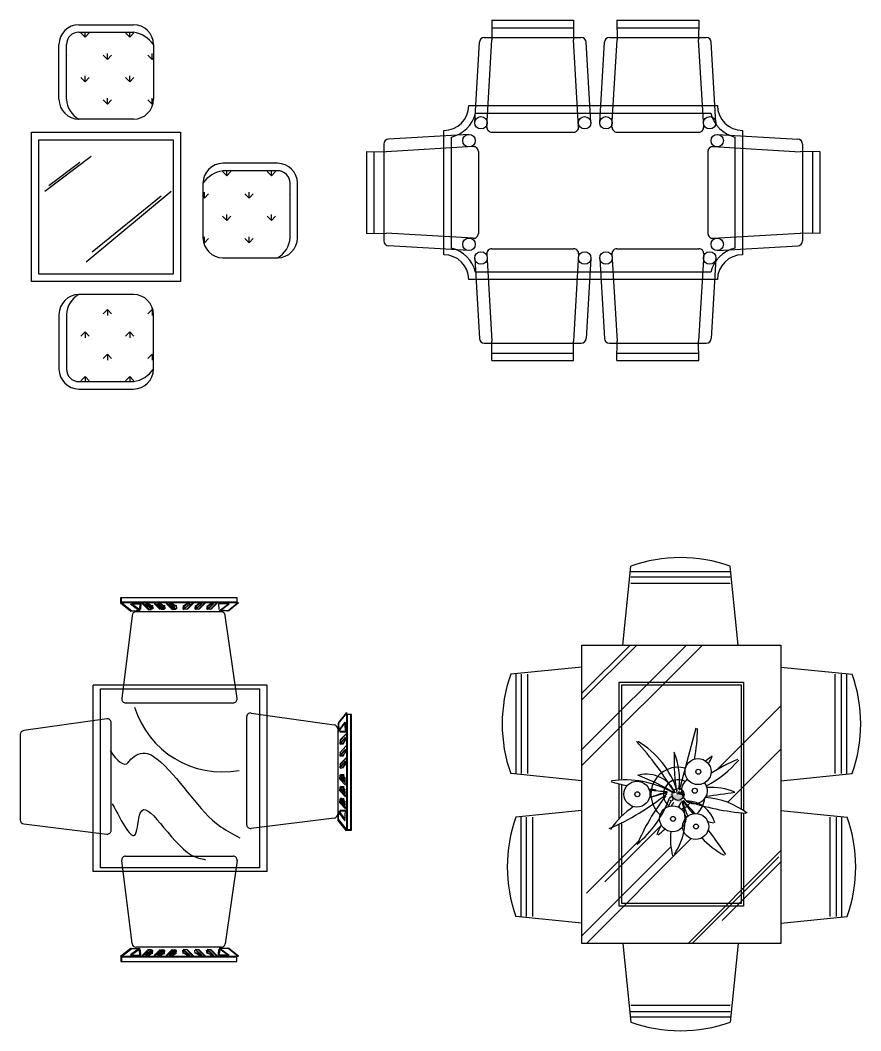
# Model space of a CAD drawing. Header units: inches. Extents: x 5.3 to 47.8, y 15.8 to 40.6.
# Drawn here: x 9.095 to 12.475, y 22.695 to 26.759 of the extents above; entities that cross this region are included whole.
import ezdxf

# ---------------------------------------------------------------- set-up
doc = ezdxf.new("R2010")
doc.units = ezdxf.units.IN
doc.header["$MEASUREMENT"] = 0
doc.layers.add('02', color=2, linetype='Continuous')
doc.layers.add('1', color=1, linetype='Continuous')

msp = doc.modelspace()

# ---------------------------------------------------------------- linework, layer by layer
at = {"layer": '02'}
for p, q in [((10.9914, 26.759), (11.3202, 26.759)), ((10.9914, 26.759), (10.9917, 26.6805)), ((11.3202, 26.759), (11.3199, 26.6805)), ((11.4943, 26.759), (11.8231, 26.759)), ((11.4943, 26.759), (11.4946, 26.6805)), ((11.8231, 26.759), (11.8228, 26.6805)), ((9.3307, 26.7411, -0.6857), (9.5507, 26.7411, -0.6857)), ((9.3307, 26.7111, -0.6857), (9.5507, 26.7111, -0.6857)), ((9.3555, 26.6908, -0.6857), (9.3387, 26.7076, -0.6857)), ((9.3555, 26.6908, -0.6857), (9.3555, 26.7111, -0.6857)), ((9.3555, 26.6908, -0.6857), (9.3724, 26.7076, -0.6857)), ((9.5351, 26.6908, -0.6857), (9.5183, 26.7076, -0.6857)), ((9.5351, 26.6908, -0.6857), (9.5351, 26.7111, -0.6857)), ((9.5351, 26.6908, -0.6857), (9.552, 26.7076, -0.6857)), ((10.9914, 26.729), (11.3202, 26.729)), ((11.4943, 26.729), (11.8231, 26.729)), ((10.9224, 26.348), (10.9411, 26.6702)), ((10.961, 26.689), (11.3506, 26.689)), ((10.9714, 26.3302), (10.9917, 26.6805)), ((11.3402, 26.3302), (11.3199, 26.6805)), ((11.3892, 26.348), (11.3706, 26.6702)), ((11.4253, 26.348), (11.4439, 26.6702)), ((11.4639, 26.689), (11.8535, 26.689)), ((11.4743, 26.3302), (11.4946, 26.6805)), ((11.843, 26.3302), (11.8228, 26.6805)), ((11.8921, 26.348), (11.8734, 26.6702)), ((9.2507, 26.4411, -0.6857), (9.2507, 26.6611, -0.6857)), ((9.2807, 26.4411, -0.6857), (9.2807, 26.6611, -0.6857)), ((9.4453, 26.601, -0.6857), (9.4453, 26.6248, -0.6857)), ((9.6249, 26.601, -0.6857), (9.6249, 26.6248, -0.6857)), ((9.6307, 26.6611, -0.6857), (9.6307, 26.4411, -0.6857)), ((9.2807, 26.616, -0.6857), (9.2826, 26.6178, -0.6857)), ((9.4453, 26.601, -0.6857), (9.4285, 26.6178, -0.6857)), ((9.4453, 26.601, -0.6857), (9.4622, 26.6178, -0.6857)), ((9.6249, 26.601, -0.6857), (9.6081, 26.6178, -0.6857)), ((9.6249, 26.601, -0.6857), (9.6307, 26.6068, -0.6857)), ((9.3555, 26.5112, -0.6857), (9.3387, 26.528, -0.6857)), ((9.3555, 26.5112, -0.6857), (9.3555, 26.535, -0.6857)), ((9.3555, 26.5112, -0.6857), (9.3724, 26.528, -0.6857)), ((9.5351, 26.5112, -0.6857), (9.5183, 26.528, -0.6857)), ((9.5351, 26.5112, -0.6857), (9.5351, 26.535, -0.6857)), ((9.5351, 26.5112, -0.6857), (9.552, 26.528, -0.6857)), ((9.281, 26.4367, -0.6857), (9.2826, 26.4382, -0.6857)), ((9.4453, 26.4214, -0.6857), (9.4285, 26.4382, -0.6857)), ((9.4453, 26.4214, -0.6857), (9.4453, 26.4452, -0.6857)), ((9.4453, 26.4214, -0.6857), (9.4622, 26.4382, -0.6857)), ((9.6249, 26.4214, -0.6857), (9.6081, 26.4382, -0.6857)), ((9.6249, 26.4214, -0.6857), (9.6249, 26.4452, -0.6857)), ((9.6249, 26.4214, -0.6857), (9.6292, 26.4257, -0.6857)), ((10.8985, 26.4158), (11.8985, 26.4158)), ((10.925, 26.3858), (11.872, 26.3858)), ((9.5507, 26.3611, -0.6857), (9.3307, 26.3611, -0.6857)), ((10.8981, 26.2996), (10.5759, 26.2809)), ((10.7985, 25.8158), (10.7985, 26.3158)), ((10.9914, 26.309), (11.3202, 26.309)), ((11.4943, 26.309), (11.8231, 26.309)), ((11.8989, 26.2996), (12.2211, 26.2809)), ((11.9985, 26.3158), (11.9985, 25.8158)), ((9.1696, 25.7383, -0.6857), (9.1696, 26.2783, -0.6857)), ((9.1696, 26.2783, -0.6857), (9.7096, 26.2783, -0.6857)), ((9.7096, 26.2783, -0.6857), (9.7096, 25.7383, -0.6857)), ((10.5571, 26.261), (10.5571, 25.8714)), ((10.8285, 25.8422), (10.8285, 26.2893)), ((11.9685, 26.2893), (11.9685, 25.8422)), ((12.24, 26.261), (12.24, 25.8714)), ((10.4871, 26.2306), (10.5657, 26.2303)), ((10.4871, 26.2306), (10.4871, 25.9018)), ((10.5171, 26.2306), (10.5171, 25.9018)), ((10.9159, 26.2506), (10.5657, 26.2303)), ((10.9371, 26.2306), (10.9371, 25.9018)), ((11.86, 26.2306), (11.86, 25.9018)), ((11.8811, 26.2506), (12.2314, 26.2303)), ((12.31, 26.2306), (12.2314, 26.2303)), ((12.28, 26.2306), (12.28, 25.9018)), ((12.31, 26.2306), (12.31, 25.9018)), ((9.1936, 26.0709), (9.3799, 26.2127)), ((9.2104, 26.0937), (9.3341, 26.1883)), ((10.1297, 26.1836, -0.6857), (9.9097, 26.1836, -0.6857)), ((9.9253, 26.1333, -0.6857), (9.9085, 26.1501, -0.6857)), ((10.1297, 26.1536, -0.6857), (9.9097, 26.1536, -0.6857)), ((9.9253, 26.1333, -0.6857), (9.9253, 26.1536, -0.6857)), ((9.9253, 26.1333, -0.6857), (9.9422, 26.1501, -0.6857)), ((10.1049, 26.1333, -0.6857), (10.0881, 26.1501, -0.6857)), ((10.1049, 26.1333, -0.6857), (10.1049, 26.1536, -0.6857)), ((10.1049, 26.1333, -0.6857), (10.1218, 26.1501, -0.6857)), ((9.8297, 26.1036, -0.6857), (9.8297, 25.8836, -0.6857)), ((10.1797, 25.8836, -0.6857), (10.1797, 26.1036, -0.6857)), ((10.2097, 25.8836, -0.6857), (10.2097, 26.1036, -0.6857)), ((9.36, 25.7872), (9.7019, 26.0709)), ((9.8355, 26.0435, -0.6857), (9.8355, 26.0673, -0.6857)), ((9.8355, 26.0435, -0.6857), (9.8524, 26.0603, -0.6857)), ((10.0151, 26.0435, -0.6857), (9.9983, 26.0603, -0.6857)), ((10.0151, 26.0435, -0.6857), (10.0151, 26.0673, -0.6857)), ((10.0151, 26.0435, -0.6857), (10.032, 26.0603, -0.6857)), ((10.1797, 26.0585, -0.6857), (10.1779, 26.0603, -0.6857)), ((9.3844, 25.8268), (9.6622, 26.0526)), ((9.8355, 26.0435, -0.6857), (9.8297, 26.0493, -0.6857)), ((9.9253, 25.9537, -0.6857), (9.9253, 25.9775, -0.6857)), ((10.1049, 25.9537, -0.6857), (10.1049, 25.9775, -0.6857)), ((9.9253, 25.9537, -0.6857), (9.9085, 25.9705, -0.6857)), ((9.9253, 25.9537, -0.6857), (9.9422, 25.9705, -0.6857)), ((10.1049, 25.9537, -0.6857), (10.0881, 25.9705, -0.6857)), ((10.1049, 25.9537, -0.6857), (10.1218, 25.9705, -0.6857)), ((10.4871, 25.9018), (10.5657, 25.9021)), ((10.9159, 25.8818), (10.5657, 25.9021)), ((11.8811, 25.8818), (12.2314, 25.9021)), ((12.31, 25.9018), (12.2314, 25.9021)), ((9.8355, 25.8639, -0.6857), (9.8312, 25.8681, -0.6857)), ((9.8355, 25.8639, -0.6857), (9.8355, 25.8877, -0.6857)), ((9.8355, 25.8639, -0.6857), (9.8524, 25.8807, -0.6857)), ((10.0151, 25.8639, -0.6857), (9.9983, 25.8807, -0.6857)), ((10.0151, 25.8639, -0.6857), (10.0151, 25.8877, -0.6857)), ((10.0151, 25.8639, -0.6857), (10.032, 25.8807, -0.6857)), ((10.1794, 25.8792, -0.6857), (10.1779, 25.8807, -0.6857)), ((10.8981, 25.8328), (10.5759, 25.8514)), ((11.8989, 25.8328), (12.2211, 25.8514)), ((10.9714, 25.819), (10.9917, 25.4688)), ((10.9914, 25.8402), (11.3202, 25.8402)), ((11.3402, 25.819), (11.3199, 25.4688)), ((11.4743, 25.819), (11.4946, 25.4688)), ((11.4943, 25.8402), (11.8231, 25.8402)), ((11.843, 25.819), (11.8228, 25.4688)), ((9.9097, 25.8036, -0.6857), (10.1297, 25.8036, -0.6857)), ((10.9224, 25.8012), (10.9411, 25.479)), ((11.3892, 25.8012), (11.3706, 25.479)), ((11.4253, 25.8012), (11.4439, 25.479)), ((11.8921, 25.8012), (11.8734, 25.479)), ((9.7096, 25.7383, -0.6857), (9.1696, 25.7383, -0.6857)), ((11.872, 25.7458), (10.925, 25.7458)), ((11.8985, 25.7158), (10.8985, 25.7158)), ((9.5507, 25.6556, -0.6857), (9.3307, 25.6556, -0.6857)), ((9.2507, 25.5756, -0.6857), (9.2507, 25.3556, -0.6857)), ((9.2807, 25.5756, -0.6857), (9.2807, 25.3556, -0.6857)), ((9.281, 25.58, -0.6857), (9.2826, 25.5785, -0.6857)), ((9.4453, 25.5953, -0.6857), (9.4285, 25.5785, -0.6857)), ((9.4453, 25.5953, -0.6857), (9.4622, 25.5785, -0.6857)), ((9.4453, 25.5953, -0.6857), (9.4453, 25.5715, -0.6857)), ((9.6249, 25.5953, -0.6857), (9.6081, 25.5785, -0.6857)), ((9.6249, 25.5953, -0.6857), (9.6292, 25.591, -0.6857)), ((9.6249, 25.5953, -0.6857), (9.6249, 25.5715, -0.6857)), ((9.6307, 25.3556, -0.6857), (9.6307, 25.5756, -0.6857)), ((9.3555, 25.5055, -0.6857), (9.3387, 25.4887, -0.6857)), ((9.3555, 25.5055, -0.6857), (9.3724, 25.4887, -0.6857)), ((9.3555, 25.5055, -0.6857), (9.3555, 25.4817, -0.6857)), ((9.5351, 25.5055, -0.6857), (9.5183, 25.4887, -0.6857)), ((9.5351, 25.5055, -0.6857), (9.552, 25.4887, -0.6857)), ((9.5351, 25.5055, -0.6857), (9.5351, 25.4817, -0.6857)), ((10.961, 25.4602), (11.3506, 25.4602)), ((10.9914, 25.3902), (10.9917, 25.4688)), ((11.3202, 25.3902), (11.3199, 25.4688)), ((11.4639, 25.4602), (11.8535, 25.4602)), ((11.4943, 25.3902), (11.4946, 25.4688)), ((11.8231, 25.3902), (11.8228, 25.4688)), ((9.4453, 25.4157, -0.6857), (9.4285, 25.3989, -0.6857)), ((9.4453, 25.4157, -0.6857), (9.4622, 25.3989, -0.6857)), ((9.4453, 25.4157, -0.6857), (9.4453, 25.3919, -0.6857)), ((9.6249, 25.4157, -0.6857), (9.6081, 25.3989, -0.6857)), ((9.6249, 25.4157, -0.6857), (9.6307, 25.4099, -0.6857)), ((9.6249, 25.4157, -0.6857), (9.6249, 25.3919, -0.6857)), ((10.9914, 25.4202), (11.3202, 25.4202)), ((11.4943, 25.4202), (11.8231, 25.4202)), ((9.2807, 25.4007, -0.6857), (9.2826, 25.3989, -0.6857)), ((10.9914, 25.3902), (11.3202, 25.3902)), ((11.4943, 25.3902), (11.8231, 25.3902)), ((9.3555, 25.3259, -0.6857), (9.3387, 25.3091, -0.6857)), ((9.3555, 25.3259, -0.6857), (9.3724, 25.3091, -0.6857)), ((9.3555, 25.3259, -0.6857), (9.3555, 25.3056, -0.6857)), ((9.5351, 25.3259, -0.6857), (9.5183, 25.3091, -0.6857)), ((9.5351, 25.3259, -0.6857), (9.552, 25.3091, -0.6857)), ((9.5351, 25.3259, -0.6857), (9.5351, 25.3056, -0.6857)), ((9.3307, 25.3056, -0.6857), (9.5507, 25.3056, -0.6857)), ((9.3307, 25.2756, -0.6857), (9.5507, 25.2756, -0.6857)), ((9.4995, 24.4369, -0.0908), (9.9657, 24.4369, -0.0908)), ((9.4995, 24.4161, -0.0908), (9.4995, 24.4369, -0.0908)), ((9.5025, 24.4191, -0.0908), (9.5025, 24.4339, -0.0908)), ((9.9657, 24.4369, -0.0908), (9.9657, 24.4161, -0.0908)), ((9.9731, 24.4161, -0.0908), (9.4975, 24.4161, -0.0908)), ((9.4975, 24.4161, -0.0908), (9.5394, 24.3826, -0.0908)), ((9.4995, 24.4145, -0.0908), (9.5394, 24.3826, -0.0908)), ((9.9627, 24.4191, -0.0908), (9.5025, 24.4191, -0.0908)), ((9.5036, 24.4161, -0.0908), (9.5435, 24.3841, -0.0908)), ((9.5378, 24.4098, -0.0908), (9.5761, 24.4113, -0.0908)), ((9.5729, 24.3842, -0.0908), (9.5378, 24.4098, -0.0908)), ((9.5419, 24.4113, -0.0908), (9.5803, 24.4129, -0.0908)), ((9.5771, 24.3857, -0.0908), (9.5419, 24.4113, -0.0908)), ((9.5761, 24.4113, -0.0908), (9.5745, 24.389, -0.0908)), ((9.5803, 24.4129, -0.0908), (9.5787, 24.3905, -0.0908)), ((9.5857, 24.4129, -0.0908), (9.6097, 24.389, -0.0908)), ((9.5898, 24.4145, -0.0908), (9.6138, 24.3905, -0.0908)), ((9.5985, 24.4113, -0.0908), (9.6122, 24.4129, -0.0908)), ((9.6224, 24.389, -0.0908), (9.5985, 24.4113, -0.0908)), ((9.6266, 24.3905, -0.0908), (9.6026, 24.4129, -0.0908)), ((9.6081, 24.4113, -0.0908), (9.6192, 24.4018, -0.0908)), ((9.6097, 24.389, -0.0908), (9.6224, 24.389, -0.0908)), ((9.6122, 24.4129, -0.0908), (9.6234, 24.4033, -0.0908)), ((9.6192, 24.4018, -0.0908), (9.6224, 24.405, -0.0908)), ((9.6224, 24.405, -0.0908), (9.624, 24.3906, -0.0908)), ((9.6234, 24.4033, -0.0908), (9.6266, 24.4065, -0.0908)), ((9.6266, 24.4065, -0.0908), (9.6281, 24.3921, -0.0908)), ((9.6336, 24.4129, -0.0908), (9.6576, 24.389, -0.0908)), ((9.6377, 24.4145, -0.0908), (9.6617, 24.3905, -0.0908)), ((9.6464, 24.4113, -0.0908), (9.6601, 24.4129, -0.0908)), ((9.6703, 24.389, -0.0908), (9.6464, 24.4113, -0.0908)), ((9.6744, 24.3905, -0.0908), (9.6505, 24.4129, -0.0908)), ((9.656, 24.4113, -0.0908), (9.6671, 24.4018, -0.0908)), ((9.6601, 24.4129, -0.0908), (9.6713, 24.4033, -0.0908)), ((9.6617, 24.3905, -0.0908), (9.6744, 24.3905, -0.0908)), ((9.6703, 24.405, -0.0908), (9.6719, 24.3906, -0.0908)), ((9.6713, 24.4033, -0.0908), (9.6744, 24.4065, -0.0908)), ((9.6744, 24.4065, -0.0908), (9.676, 24.3921, -0.0908)), ((9.6815, 24.4129, -0.0908), (9.7055, 24.389, -0.0908)), ((9.6856, 24.4145, -0.0908), (9.7096, 24.3905, -0.0908)), ((9.6943, 24.4113, -0.0908), (9.708, 24.4129, -0.0908)), ((9.7182, 24.389, -0.0908), (9.6943, 24.4113, -0.0908)), ((9.7223, 24.3905, -0.0908), (9.6984, 24.4129, -0.0908)), ((9.7039, 24.4113, -0.0908), (9.715, 24.4018, -0.0908)), ((9.7055, 24.389, -0.0908), (9.7223, 24.3905, -0.0908)), ((9.708, 24.4129, -0.0908), (9.7191, 24.4033, -0.0908)), ((9.715, 24.4018, -0.0908), (9.7182, 24.405, -0.0908)), ((9.7191, 24.4033, -0.0908), (9.7223, 24.4065, -0.0908)), ((9.7223, 24.4065, -0.0908), (9.7239, 24.3921, -0.0908)), ((9.7502, 24.405, -0.0908), (9.7486, 24.3906, -0.0908)), ((9.7502, 24.389, -0.0908), (9.7782, 24.4129, -0.0908)), ((9.7533, 24.4018, -0.0908), (9.7502, 24.405, -0.0908)), ((9.767, 24.3905, -0.0908), (9.7502, 24.389, -0.0908)), ((9.7543, 24.4065, -0.0908), (9.7527, 24.3921, -0.0908)), ((9.7645, 24.4113, -0.0908), (9.7533, 24.4018, -0.0908)), ((9.7575, 24.4033, -0.0908), (9.7543, 24.4065, -0.0908)), ((9.7686, 24.4129, -0.0908), (9.7575, 24.4033, -0.0908)), ((9.7869, 24.4129, -0.0908), (9.7629, 24.389, -0.0908)), ((9.7782, 24.4129, -0.0908), (9.7645, 24.4113, -0.0908)), ((9.791, 24.4145, -0.0908), (9.767, 24.3905, -0.0908)), ((9.798, 24.405, -0.0908), (9.7965, 24.3906, -0.0908)), ((9.798, 24.389, -0.0908), (9.822, 24.4113, -0.0908)), ((9.8012, 24.4018, -0.0908), (9.798, 24.405, -0.0908)), ((9.8149, 24.3905, -0.0908), (9.798, 24.389, -0.0908)), ((9.8022, 24.4065, -0.0908), (9.8006, 24.3921, -0.0908)), ((9.8124, 24.4113, -0.0908), (9.8012, 24.4018, -0.0908)), ((9.8022, 24.3905, -0.0908), (9.8261, 24.4129, -0.0908)), ((9.8054, 24.4033, -0.0908), (9.8022, 24.4065, -0.0908)), ((9.8165, 24.4129, -0.0908), (9.8054, 24.4033, -0.0908)), ((9.8348, 24.4129, -0.0908), (9.8108, 24.389, -0.0908)), ((9.8389, 24.4145, -0.0908), (9.8149, 24.3905, -0.0908)), ((9.8261, 24.4129, -0.0908), (9.8165, 24.4129, -0.0908)), ((9.8459, 24.405, -0.0908), (9.8443, 24.3906, -0.0908)), ((9.8459, 24.389, -0.0908), (9.8699, 24.4113, -0.0908)), ((9.8491, 24.4018, -0.0908), (9.8459, 24.405, -0.0908)), ((9.8628, 24.3905, -0.0908), (9.8459, 24.389, -0.0908)), ((9.8501, 24.4065, -0.0908), (9.8485, 24.3921, -0.0908)), ((9.8603, 24.4113, -0.0908), (9.8491, 24.4018, -0.0908)), ((9.8501, 24.3905, -0.0908), (9.874, 24.4129, -0.0908)), ((9.8533, 24.4033, -0.0908), (9.8501, 24.4065, -0.0908)), ((9.8644, 24.4129, -0.0908), (9.8533, 24.4033, -0.0908)), ((9.8827, 24.4129, -0.0908), (9.8587, 24.389, -0.0908)), ((9.874, 24.4129, -0.0908), (9.8603, 24.4113, -0.0908)), ((9.8868, 24.4145, -0.0908), (9.8628, 24.3905, -0.0908)), ((9.9306, 24.4098, -0.0908), (9.8922, 24.4113, -0.0908)), ((9.8922, 24.4113, -0.0908), (9.8938, 24.389, -0.0908)), ((9.8954, 24.3842, -0.0908), (9.9306, 24.4098, -0.0908)), ((9.9347, 24.4113, -0.0908), (9.8964, 24.4129, -0.0908)), ((9.8996, 24.3857, -0.0908), (9.9347, 24.4113, -0.0908)), ((9.9709, 24.4161, -0.0908), (9.929, 24.3826, -0.0908)), ((9.9689, 24.4145, -0.0908), (9.929, 24.3826, -0.0908)), ((9.9731, 24.4161, -0.0908), (9.9331, 24.3841, -0.0908)), ((9.973, 24.4161, -0.0908), (9.9331, 24.3841, -0.0908)), ((9.5444, 24.365, -0.0908), (9.5028, 24.031, -0.0908)), ((9.5394, 24.3826, -0.0908), (9.5729, 24.3842, -0.0908)), ((9.5435, 24.3841, -0.0908), (9.5771, 24.3857, -0.0908)), ((9.9035, 24.3794, -0.0908), (9.5603, 24.3794, -0.0908)), ((9.929, 24.3826, -0.0908), (9.8954, 24.3842, -0.0908)), ((9.9331, 24.3841, -0.0908), (9.8996, 24.3857, -0.0908)), ((9.9669, 24.0312, -0.0908), (9.9193, 24.3652, -0.0908)), ((11.3488, 23.8213), (11.7736, 24.2461)), ((11.3537, 24.0529), (11.547, 24.2461)), ((11.3537, 24.0252), (11.5747, 24.2461)), ((11.3537, 23.7615), (11.8384, 24.2461)), ((9.3883, 23.3355), (9.3883, 24.0841)), ((10.0883, 24.0841), (9.3883, 24.0841)), ((9.4183, 23.3494), (9.4183, 24.0702)), ((9.4183, 24.0702), (10.0583, 24.0702)), ((10.0583, 23.3494), (10.0583, 24.0702)), ((10.0883, 23.3355), (10.0883, 24.0841)), ((11.5037, 24.0961), (12.0037, 24.0961)), ((11.5037, 23.7027), (11.5037, 24.0961)), ((11.5137, 24.0861), (11.9937, 24.0861)), ((11.5137, 23.7032), (11.5137, 24.0861)), ((11.9937, 24.0861), (11.9937, 23.5862)), ((12.0037, 24.0961), (12.0037, 23.5797)), ((9.5187, 24.0135, -0.0908), (9.9511, 24.0135, -0.0908)), ((11.8943, 23.7426), (12.1537, 24.0021)), ((9.4431, 23.9495, -0.0908), (9.1091, 23.9019, -0.0908)), ((10.0054, 23.5244, -0.0908), (10.0054, 23.9568, -0.0908)), ((10.0231, 23.9726, -0.0908), (10.3571, 23.9251, -0.0908)), ((10.4065, 23.9725, -0.0908), (10.373, 23.9306, -0.0908)), ((10.4049, 23.9705, -0.0908), (10.373, 23.9306, -0.0908)), ((10.4065, 23.9747, -0.0908), (10.3745, 23.9347, -0.0908)), ((10.4064, 23.9746, -0.0908), (10.3745, 23.9347, -0.0908)), ((10.4065, 23.9747, -0.0908), (10.4065, 23.4991, -0.0908)), ((10.4272, 23.9673, -0.0908), (10.4065, 23.9673, -0.0908)), ((10.4095, 23.9643, -0.0908), (10.4095, 23.5041, -0.0908)), ((10.4242, 23.5041, -0.0908), (10.4242, 23.9643, -0.0908)), ((10.4272, 23.5011, -0.0908), (10.4272, 23.9673, -0.0908)), ((9.4608, 23.5013, -0.0908), (9.4608, 23.9336, -0.0908)), ((10.3713, 23.9092, -0.0908), (10.3713, 23.566, -0.0908)), ((10.373, 23.9306, -0.0908), (10.3746, 23.897, -0.0908)), ((10.3745, 23.9347, -0.0908), (10.3761, 23.9011, -0.0908)), ((10.3746, 23.897, -0.0908), (10.4001, 23.9321, -0.0908)), ((10.3761, 23.9011, -0.0908), (10.4016, 23.9363, -0.0908)), ((10.4032, 23.898, -0.0908), (10.3809, 23.8995, -0.0908)), ((10.4001, 23.9321, -0.0908), (10.4017, 23.8938, -0.0908)), ((10.4016, 23.9363, -0.0908), (10.4032, 23.898, -0.0908)), ((11.746, 23.6621), (11.8133, 23.913)), ((9.0949, 23.8861, -0.0908), (9.0949, 23.5429, -0.0908)), ((10.4017, 23.8938, -0.0908), (10.3794, 23.8954, -0.0908)), ((10.4033, 23.8843, -0.0908), (10.3794, 23.8603, -0.0908)), ((10.3794, 23.8475, -0.0908), (10.4017, 23.8715, -0.0908)), ((10.3809, 23.8644, -0.0908), (10.3794, 23.8475, -0.0908)), ((10.4048, 23.8884, -0.0908), (10.3809, 23.8644, -0.0908)), ((10.3809, 23.8517, -0.0908), (10.4032, 23.8756, -0.0908)), ((10.4032, 23.866, -0.0908), (10.3921, 23.8507, -0.0908)), ((10.4017, 23.8715, -0.0908), (10.4017, 23.8619, -0.0908)), ((10.4048, 23.8405, -0.0908), (10.3794, 23.8124, -0.0908)), ((10.3794, 23.7996, -0.0908), (10.4017, 23.8236, -0.0908)), ((10.3809, 23.8038, -0.0908), (10.4032, 23.8277, -0.0908)), ((10.3953, 23.8475, -0.0908), (10.381, 23.8459, -0.0908)), ((10.3968, 23.8517, -0.0908), (10.3825, 23.8501, -0.0908)), ((10.3921, 23.8507, -0.0908), (10.3953, 23.8475, -0.0908)), ((10.3936, 23.8548, -0.0908), (10.3968, 23.8517, -0.0908)), ((10.4017, 23.8236, -0.0908), (10.4017, 23.814, -0.0908)), ((11.9391, 23.6133), (12.1537, 23.8279)), ((10.3809, 23.8165, -0.0908), (10.3794, 23.7996, -0.0908)), ((10.4033, 23.7885, -0.0908), (10.3794, 23.7645, -0.0908)), ((10.4048, 23.7926, -0.0908), (10.3809, 23.7686, -0.0908)), ((10.3809, 23.7559, -0.0908), (10.4032, 23.7798, -0.0908)), ((10.3953, 23.7996, -0.0908), (10.381, 23.798, -0.0908)), ((10.3968, 23.8038, -0.0908), (10.3825, 23.8022, -0.0908)), ((10.4017, 23.814, -0.0908), (10.3921, 23.8028, -0.0908)), ((10.3921, 23.8028, -0.0908), (10.3953, 23.7996, -0.0908)), ((10.3936, 23.807, -0.0908), (10.3968, 23.8038, -0.0908)), ((10.3794, 23.7517, -0.0908), (10.4017, 23.7757, -0.0908)), ((10.3809, 23.7686, -0.0908), (10.3794, 23.7517, -0.0908)), ((10.3953, 23.7517, -0.0908), (10.381, 23.7501, -0.0908)), ((10.3968, 23.7559, -0.0908), (10.3825, 23.7543, -0.0908)), ((10.4017, 23.7661, -0.0908), (10.3921, 23.7549, -0.0908)), ((10.3921, 23.7549, -0.0908), (10.3953, 23.7517, -0.0908)), ((10.4032, 23.7702, -0.0908), (10.3936, 23.7591, -0.0908)), ((10.3936, 23.7591, -0.0908), (10.3968, 23.7559, -0.0908)), ((10.4017, 23.7757, -0.0908), (10.4017, 23.7661, -0.0908)), ((10.3794, 23.707, -0.0908), (10.3809, 23.7239, -0.0908)), ((10.3794, 23.7198, -0.0908), (10.4017, 23.6959, -0.0908)), ((10.4033, 23.6831, -0.0908), (10.3794, 23.707, -0.0908)), ((10.3809, 23.7239, -0.0908), (10.4032, 23.7, -0.0908)), ((10.4048, 23.6872, -0.0908), (10.3809, 23.7112, -0.0908)), ((10.3953, 23.7198, -0.0908), (10.381, 23.7214, -0.0908)), ((10.3968, 23.7239, -0.0908), (10.3825, 23.7255, -0.0908)), ((10.3921, 23.7166, -0.0908), (10.3953, 23.7198, -0.0908)), ((10.4017, 23.7054, -0.0908), (10.3921, 23.7166, -0.0908)), ((10.3936, 23.7207, -0.0908), (10.3968, 23.7239, -0.0908)), ((10.4032, 23.7096, -0.0908), (10.3936, 23.7207, -0.0908)), ((10.4017, 23.6959, -0.0908), (10.4017, 23.7054, -0.0908)), ((10.3794, 23.6591, -0.0908), (10.3809, 23.676, -0.0908)), ((10.3794, 23.6719, -0.0908), (10.4017, 23.648, -0.0908)), ((10.4033, 23.6352, -0.0908), (10.3794, 23.6591, -0.0908)), ((10.3809, 23.676, -0.0908), (10.4032, 23.6521, -0.0908)), ((10.4048, 23.6393, -0.0908), (10.3809, 23.6633, -0.0908)), ((10.3953, 23.6719, -0.0908), (10.381, 23.6735, -0.0908)), ((10.3968, 23.676, -0.0908), (10.3825, 23.6776, -0.0908)), ((10.3921, 23.6687, -0.0908), (10.3953, 23.6719, -0.0908)), ((10.4017, 23.6576, -0.0908), (10.3921, 23.6687, -0.0908)), ((10.3936, 23.6728, -0.0908), (10.3968, 23.676, -0.0908)), ((10.4032, 23.6617, -0.0908), (10.3936, 23.6728, -0.0908)), ((10.4017, 23.648, -0.0908), (10.4017, 23.6576, -0.0908)), ((11.5037, 23.548), (11.5037, 23.6875)), ((11.5137, 23.558), (11.5137, 23.685)), ((10.3794, 23.6113, -0.0908), (10.3809, 23.6281, -0.0908)), ((10.3794, 23.624, -0.0908), (10.4017, 23.6001, -0.0908)), ((10.3809, 23.6281, -0.0908), (10.4032, 23.6042, -0.0908)), ((10.4048, 23.5914, -0.0908), (10.3809, 23.6154, -0.0908)), ((10.3953, 23.624, -0.0908), (10.381, 23.6256, -0.0908)), ((10.3968, 23.6281, -0.0908), (10.3825, 23.6297, -0.0908)), ((10.3921, 23.6208, -0.0908), (10.3953, 23.624, -0.0908)), ((10.4017, 23.6097, -0.0908), (10.3921, 23.6208, -0.0908)), ((10.3936, 23.625, -0.0908), (10.3968, 23.6281, -0.0908)), ((10.4032, 23.6138, -0.0908), (10.3936, 23.625, -0.0908)), ((11.7124, 23.6188), (11.6999, 23.5964)), ((10.373, 23.541, -0.0908), (10.3746, 23.5745, -0.0908)), ((10.3745, 23.5451, -0.0908), (10.3761, 23.5787, -0.0908)), ((10.3746, 23.5745, -0.0908), (10.4001, 23.5394, -0.0908)), ((10.3761, 23.5787, -0.0908), (10.4016, 23.5435, -0.0908)), ((10.4033, 23.5873, -0.0908), (10.3794, 23.6113, -0.0908)), ((10.4017, 23.5777, -0.0908), (10.3794, 23.5761, -0.0908)), ((10.4032, 23.5818, -0.0908), (10.3809, 23.5802, -0.0908)), ((10.4001, 23.5394, -0.0908), (10.4032, 23.5818, -0.0908)), ((10.4017, 23.6001, -0.0908), (10.4017, 23.6097, -0.0908)), ((10.3569, 23.5501, -0.0908), (10.0229, 23.5085, -0.0908)), ((10.4049, 23.5011, -0.0908), (10.373, 23.541, -0.0908)), ((10.4065, 23.4991, -0.0908), (10.373, 23.541, -0.0908)), ((10.4064, 23.5052, -0.0908), (10.3745, 23.5451, -0.0908)), ((11.9937, 23.5715), (11.9937, 23.2061)), ((12.0037, 23.5706), (12.0037, 23.1961)), ((9.1093, 23.527, -0.0908), (9.4433, 23.4854, -0.0908)), ((10.4065, 23.5011, -0.0908), (10.4272, 23.5011, -0.0908)), ((10.4095, 23.5041, -0.0908), (10.4242, 23.5041, -0.0908)), ((11.446, 23.2943), (11.673, 23.5213)), ((11.5037, 23.1961), (11.5037, 23.5264)), ((11.5137, 23.2061), (11.5137, 23.5314)), ((11.3719, 23.2481), (11.5818, 23.458)), ((11.372, 23.0461), (11.7931, 23.4673)), ((11.3534, 23.0771), (11.7113, 23.435)), ((11.7805, 23.0461), (12.1537, 23.4194)), ((9.5444, 23.0451, -0.0908), (9.5028, 23.3791, -0.0908)), ((9.5187, 23.3966, -0.0908), (9.9511, 23.3966, -0.0908)), ((9.9669, 23.3789, -0.0908), (9.9193, 23.0449, -0.0908)), ((11.7969, 23.0461), (12.1455, 23.3948)), ((11.9174, 23.1386), (12.1537, 23.3742)), ((10.0883, 23.3355), (9.3883, 23.3355)), ((10.0583, 23.3494), (9.4183, 23.3494)), ((12.0037, 23.1961), (11.5037, 23.1961)), ((11.9937, 23.2061), (11.5137, 23.2061)), ((9.4975, 22.994, -0.0908), (9.5394, 23.0275, -0.0908)), ((9.4995, 22.9956, -0.0908), (9.5394, 23.0275, -0.0908)), ((9.5036, 22.9941, -0.0908), (9.5435, 23.026, -0.0908)), ((9.5729, 23.0259, -0.0908), (9.5378, 23.0004, -0.0908)), ((9.5394, 23.0275, -0.0908), (9.5729, 23.0259, -0.0908)), ((9.5771, 23.0244, -0.0908), (9.5419, 22.9989, -0.0908)), ((9.5435, 23.026, -0.0908), (9.5771, 23.0244, -0.0908)), ((9.9035, 23.0307, -0.0908), (9.5603, 23.0307, -0.0908)), ((9.5761, 22.9988, -0.0908), (9.5745, 23.0211, -0.0908)), ((9.5803, 22.9973, -0.0908), (9.5787, 23.0196, -0.0908)), ((9.5857, 22.9972, -0.0908), (9.6097, 23.0211, -0.0908)), ((9.5898, 22.9957, -0.0908), (9.6138, 23.0196, -0.0908)), ((9.6224, 23.0211, -0.0908), (9.5985, 22.9988, -0.0908)), ((9.6266, 23.0196, -0.0908), (9.6026, 22.9973, -0.0908)), ((9.6081, 22.9988, -0.0908), (9.6192, 23.0084, -0.0908)), ((9.6097, 23.0211, -0.0908), (9.6224, 23.0211, -0.0908)), ((9.6122, 22.9973, -0.0908), (9.6234, 23.0068, -0.0908)), ((9.6192, 23.0084, -0.0908), (9.6224, 23.0052, -0.0908)), ((9.6224, 23.0052, -0.0908), (9.624, 23.0195, -0.0908)), ((9.6266, 23.0036, -0.0908), (9.6281, 23.018, -0.0908)), ((9.6336, 22.9972, -0.0908), (9.6576, 23.0211, -0.0908)), ((9.6377, 22.9957, -0.0908), (9.6617, 23.0196, -0.0908)), ((9.6703, 23.0211, -0.0908), (9.6464, 22.9988, -0.0908)), ((9.6744, 23.0196, -0.0908), (9.6505, 22.9973, -0.0908)), ((9.656, 22.9988, -0.0908), (9.6671, 23.0084, -0.0908)), ((9.6601, 22.9973, -0.0908), (9.6713, 23.0068, -0.0908)), ((9.6617, 23.0196, -0.0908), (9.6744, 23.0196, -0.0908)), ((9.6703, 23.0052, -0.0908), (9.6719, 23.0195, -0.0908)), ((9.6713, 23.0068, -0.0908), (9.6744, 23.0036, -0.0908)), ((9.6744, 23.0036, -0.0908), (9.676, 23.018, -0.0908)), ((9.6815, 22.9972, -0.0908), (9.7055, 23.0211, -0.0908)), ((9.6856, 22.9957, -0.0908), (9.7096, 23.0196, -0.0908)), ((9.7182, 23.0211, -0.0908), (9.6943, 22.9988, -0.0908)), ((9.7223, 23.0196, -0.0908), (9.6984, 22.9973, -0.0908)), ((9.7039, 22.9988, -0.0908), (9.715, 23.0084, -0.0908)), ((9.7055, 23.0211, -0.0908), (9.7223, 23.0196, -0.0908)), ((9.708, 22.9973, -0.0908), (9.7191, 23.0068, -0.0908)), ((9.715, 23.0084, -0.0908), (9.7182, 23.0052, -0.0908)), ((9.7182, 23.0052, -0.0908), (9.7198, 23.0195, -0.0908)), ((9.7191, 23.0068, -0.0908), (9.7223, 23.0036, -0.0908)), ((9.7223, 23.0036, -0.0908), (9.7239, 23.018, -0.0908)), ((9.7502, 23.0052, -0.0908), (9.7486, 23.0195, -0.0908)), ((9.7502, 23.0211, -0.0908), (9.7741, 22.9988, -0.0908)), ((9.767, 23.0196, -0.0908), (9.7502, 23.0211, -0.0908)), ((9.7533, 23.0084, -0.0908), (9.7502, 23.0052, -0.0908)), ((9.7543, 23.0036, -0.0908), (9.7527, 23.018, -0.0908)), ((9.7645, 22.9988, -0.0908), (9.7533, 23.0084, -0.0908)), ((9.7543, 23.0196, -0.0908), (9.7782, 22.9973, -0.0908)), ((9.7575, 23.0068, -0.0908), (9.7543, 23.0036, -0.0908)), ((9.7686, 22.9973, -0.0908), (9.7575, 23.0068, -0.0908)), ((9.7869, 22.9972, -0.0908), (9.7629, 23.0211, -0.0908)), ((9.791, 22.9957, -0.0908), (9.767, 23.0196, -0.0908)), ((9.798, 23.0052, -0.0908), (9.7965, 23.0195, -0.0908)), ((9.798, 23.0211, -0.0908), (9.822, 22.9988, -0.0908)), ((9.8149, 23.0196, -0.0908), (9.798, 23.0211, -0.0908)), ((9.8012, 23.0084, -0.0908), (9.798, 23.0052, -0.0908)), ((9.8124, 22.9988, -0.0908), (9.8012, 23.0084, -0.0908)), ((9.8022, 23.0196, -0.0908), (9.8261, 22.9973, -0.0908)), ((9.8054, 23.0068, -0.0908), (9.8022, 23.0036, -0.0908)), ((9.8165, 22.9973, -0.0908), (9.8054, 23.0068, -0.0908)), ((9.8348, 22.9972, -0.0908), (9.8108, 23.0211, -0.0908)), ((9.8389, 22.9957, -0.0908), (9.8149, 23.0196, -0.0908)), ((9.8459, 23.0052, -0.0908), (9.8443, 23.0195, -0.0908)), ((9.8459, 23.0211, -0.0908), (9.8699, 22.9988, -0.0908)), ((9.8628, 23.0196, -0.0908), (9.8459, 23.0211, -0.0908)), ((9.8491, 23.0084, -0.0908), (9.8459, 23.0052, -0.0908)), ((9.8501, 23.0036, -0.0908), (9.8485, 23.018, -0.0908)), ((9.8644, 22.9973, -0.0908), (9.8491, 23.0084, -0.0908)), ((9.8501, 23.0196, -0.0908), (9.874, 22.9973, -0.0908)), ((9.8533, 23.0068, -0.0908), (9.8501, 23.0036, -0.0908)), ((9.8827, 22.9972, -0.0908), (9.8587, 23.0211, -0.0908)), ((9.8868, 22.9957, -0.0908), (9.8628, 23.0196, -0.0908)), ((9.8922, 22.9988, -0.0908), (9.8938, 23.0211, -0.0908)), ((9.929, 23.0275, -0.0908), (9.8954, 23.0259, -0.0908)), ((9.8954, 23.0259, -0.0908), (9.9306, 23.0004, -0.0908)), ((9.8964, 22.9973, -0.0908), (9.898, 23.0196, -0.0908)), ((9.9331, 23.026, -0.0908), (9.8996, 23.0244, -0.0908)), ((9.8996, 23.0244, -0.0908), (9.9347, 22.9989, -0.0908)), ((9.9709, 22.994, -0.0908), (9.929, 23.0275, -0.0908)), ((9.9689, 22.9956, -0.0908), (9.929, 23.0275, -0.0908)), ((9.973, 22.9941, -0.0908), (9.9331, 23.026, -0.0908)), ((9.9731, 22.994, -0.0908), (9.9331, 23.026, -0.0908)), ((9.9731, 22.994, -0.0908), (9.4975, 22.994, -0.0908)), ((9.4995, 22.994, -0.0908), (9.4995, 22.9732, -0.0908)), ((9.4995, 22.9732, -0.0908), (9.9657, 22.9732, -0.0908)), ((9.5025, 22.991, -0.0908), (9.5025, 22.9762, -0.0908)), ((9.9627, 22.991, -0.0908), (9.5025, 22.991, -0.0908)), ((9.5378, 23.0004, -0.0908), (9.5761, 22.9988, -0.0908)), ((9.5419, 22.9989, -0.0908), (9.5803, 22.9973, -0.0908)), ((9.5985, 22.9988, -0.0908), (9.6081, 22.9988, -0.0908)), ((9.6464, 22.9988, -0.0908), (9.656, 22.9988, -0.0908)), ((9.6943, 22.9988, -0.0908), (9.7039, 22.9988, -0.0908)), ((9.7741, 22.9988, -0.0908), (9.7645, 22.9988, -0.0908)), ((9.822, 22.9988, -0.0908), (9.8124, 22.9988, -0.0908)), ((9.8699, 22.9988, -0.0908), (9.8603, 22.9988, -0.0908)), ((9.9306, 23.0004, -0.0908), (9.8922, 22.9988, -0.0908)), ((9.9347, 22.9989, -0.0908), (9.8964, 22.9973, -0.0908)), ((9.9657, 22.9732, -0.0908), (9.9657, 22.994, -0.0908))]:
    msp.add_line(p, q, dxfattribs=at)
for centre, radius in [((10.9474, 26.3466), 0.025), ((11.3643, 26.3466), 0.025), ((11.4502, 26.3466), 0.025), ((11.8671, 26.3466), 0.025), ((10.8996, 26.2746), 0.025), ((11.8975, 26.2746), 0.025), ((10.8996, 25.8578), 0.025), ((11.8975, 25.8578), 0.025), ((10.9474, 25.8026), 0.025), ((11.3643, 25.8026), 0.025), ((11.4502, 25.8026), 0.025), ((11.8671, 25.8026), 0.025), ((11.8203, 23.7369), 0.0523), ((11.8215, 23.7364), 0.01), ((11.5748, 23.6464), 0.0523), ((11.5761, 23.6458), 0.01), ((11.74, 23.6455), 0.0242), ((11.807, 23.66), 0.01), ((11.7183, 23.5474), 0.0523), ((11.7196, 23.5469), 0.01), ((11.8108, 23.5165), 0.0523), ((11.8121, 23.516), 0.01)]:
    msp.add_circle(centre, radius, dxfattribs=at)
for centre, radius, start, end in [((9.3307, 26.6611, -0.6857), 0.08, 90, 180), ((9.3307, 26.6611, -0.6857), 0.05, 90, 180), ((9.5507, 26.6611, -0.6857), 0.08, 0, 90), ((9.5303, 26.5894, -0.6857), 0.1234, 35.5216, 80.4676), ((10.961, 26.669), 0.02, 90, 176.6868), ((11.3506, 26.669), 0.02, 3.3132, 90), ((11.4639, 26.669), 0.02, 90, 176.6868), ((11.8535, 26.669), 0.02, 3.3132, 90), ((9.3307, 26.4411, -0.6857), 0.08, 180, 270), ((9.3777, 26.4461, -0.6857), 0.0972, 182.962, 241.0488), ((9.5507, 26.4411, -0.6857), 0.08, 270, 0), ((10.7985, 26.4158), 0.1, 270, 0), ((10.7985, 26.4158), 0.13, 283.3424, 346.6576), ((11.9985, 26.4158), 0.13, 193.3424, 256.6576), ((11.9985, 26.4158), 0.1, 180, 270), ((10.9914, 26.329), 0.02, 176.6868, 270), ((11.3202, 26.329), 0.02, 270, 3.3132), ((11.4943, 26.329), 0.02, 176.6868, 270), ((11.8231, 26.329), 0.02, 270, 3.3132), ((10.5771, 26.261), 0.02, 93.3132, 180), ((12.22, 26.261), 0.02, 0, 86.6868), ((10.9171, 26.2306), 0.02, 0, 93.3132), ((11.88, 26.2306), 0.02, 86.6868, 180), ((9.9097, 26.1036, -0.6857), 0.08, 90, 180), ((10.1297, 26.1036, -0.6857), 0.08, 0, 90), ((9.9302, 26.0319, -0.6857), 0.1234, 99.5324, 144.4784), ((10.1297, 26.1036, -0.6857), 0.05, 0, 90), ((10.9171, 25.9018), 0.02, 266.6868, 0), ((11.88, 25.9018), 0.02, 180, 273.3132), ((9.9097, 25.8836, -0.6857), 0.08, 180, 270), ((10.0827, 25.8886, -0.6857), 0.0972, 298.9512, 357.038), ((10.1297, 25.8836, -0.6857), 0.08, 270, 0), ((10.5771, 25.8714), 0.02, 180, 266.6868), ((12.22, 25.8714), 0.02, 273.3132, 0), ((10.7985, 25.7158), 0.1, 0, 90), ((10.7985, 25.7158), 0.13, 13.3424, 76.6576), ((10.9914, 25.8202), 0.02, 90, 183.3132), ((11.3202, 25.8202), 0.02, 356.6868, 90), ((11.4943, 25.8202), 0.02, 90, 183.3132), ((11.8231, 25.8202), 0.02, 356.6868, 90), ((11.9985, 25.7158), 0.13, 103.3424, 166.6576), ((11.9985, 25.7158), 0.1, 90, 180), ((9.3307, 25.5756, -0.6857), 0.08, 90, 180), ((9.3777, 25.5706, -0.6857), 0.0972, 118.9512, 177.038), ((9.5507, 25.5756, -0.6857), 0.08, 0, 90), ((10.961, 25.4802), 0.02, 183.3132, 270), ((11.3506, 25.4802), 0.02, 270, 356.6868), ((11.4639, 25.4802), 0.02, 183.3132, 270), ((11.8535, 25.4802), 0.02, 270, 356.6868), ((9.3307, 25.3556, -0.6857), 0.08, 180, 270), ((9.3307, 25.3556, -0.6857), 0.05, 180, 270), ((9.5507, 25.3556, -0.6857), 0.08, 270, 0), ((9.5303, 25.4273, -0.6857), 0.1234, 279.5324, 324.4784), ((9.5603, 24.3635, -0.0908), 0.016, 90, 174.5199), ((9.9035, 24.3635, -0.0908), 0.016, 6.2572, 90), ((9.5187, 24.0295, -0.0908), 0.016, 174.5199, 270), ((9.9511, 24.0295, -0.0908), 0.016, 270, 6.2572), ((9.9077, 24.105), 0.3691, 197.0434, 280.4613), ((9.4448, 23.9336, -0.0908), 0.016, 0, 96.2572), ((10.0213, 23.9568, -0.0908), 0.016, 83.7428, 180), ((9.1108, 23.8861, -0.0908), 0.016, 96.2572, 180), ((10.3553, 23.9092, -0.0908), 0.016, 0, 83.7428), ((11.1816, 23.9128), 0.6365, 348.6096, 359.758), ((10.6523, 23.0153), 1.2482, 30.5938, 42.4768), ((11.4046, 23.5575), 0.347, 17.0473, 60.0694), ((12.4843, 23.7802), 0.7601, 177.4154, 190.2624), ((11.4424, 23.7041), 0.3034, 353.1412, 21.343), ((12.0225, 23.5664), 0.2739, 121.953, 128.8906), ((11.6685, 24.0479), 0.4117, 296.7913, 319.9992), ((11.4727, 23.9871), 0.4465, 330.6791, 335.0569), ((12.3228, 23.0113), 0.8477, 113.9152, 122.1256), ((11.74, 23.6455), 0.1092, 74.1916, 229.0172), ((11.776, 24.7577), 1.1043, 253.8941, 257.385), ((11.5261, 23.3126), 0.3908, 60.7276, 97.9536), ((11.2696, 22.9107), 0.8685, 58.4211, 69.2145), ((11.6133, 23.6001), 0.1264, 23.5543, 104.0813), ((11.74, 23.6455), 0.0592, 61.2089, 233.4851), ((11.8057, 23.6606), 0.0523, 121.2266, 37.1905), ((11.6287, 23.5845), 0.0811, 73.0998, 93.6419), ((11.776, 24.7577), 1.1043, 262.0972, 265.8232), ((11.8758, 23.4372), 0.2363, 66.9732, 94.6671), ((11.0428, 24.4678), 1.0481, 293.6398, 308.5146), ((12.3407, 23.1248), 0.8288, 141.6493, 157.4278), ((11.3057, 23.7733), 0.4242, 309.4698, 340.3125), ((11.7677, 23.2934), 0.3668, 100.9684, 112.9141), ((10.2346, 28.8225), 5.3722, 285.0051, 285.8059), ((11.7124, 23.6278), 0.00775, 231.0779, 160.3125), ((11.5265, 23.5422), 0.2416, 325.2674, 18.5003), ((12.0852, 23.6957), 0.3361, 193.2217, 204.2184), ((11.9118, 23.6972), 0.1692, 206.5017, 229.7117), ((10.5339, 22.4808), 1.6749, 40.5091, 42.802), ((12.0863, 24.529), 0.962, 251.1082, 265.6163), ((11.7741, 23.5021), 0.1168, 14.1565, 89.6118), ((11.74, 23.6455), 0.1092, 315.1128, 351.7407), ((11.8258, 23.3159), 0.3182, 52.9363, 85.5874), ((11.6031, 25.7751), 2.1516, 276.6683, 279.771), ((11.7677, 23.2934), 0.3668, 124.3902, 144.8095), ((12.4002, 23.1791), 0.8052, 147.3863, 148.5277), ((11.9971, 23.4675), 0.2876, 152.855, 153.6155), ((11.5231, 23.6763), 0.2363, 339.3341, 344.4946), ((11.74, 23.6455), 0.0592, 281.5892, 324.6269), ((9.1108, 23.5429, -0.0908), 0.016, 180, 264.5199), ((10.3553, 23.566, -0.0908), 0.016, 275.4801, 0), ((11.74, 23.6455), 0.1092, 282.4542, 286.0571), ((11.9118, 23.6972), 0.1692, 251.8927, 260.0146), ((9.4448, 23.5013, -0.0908), 0.016, 264.5199, 0), ((10.0213, 23.5244, -0.0908), 0.016, 180, 275.4801), ((12.4002, 23.1791), 0.8052, 154.7237, 157.8061), ((11.5231, 23.6763), 0.2363, 305.2439, 313.8092), ((11.9971, 23.4675), 0.2876, 174.3812, 193.8182), ((10.5339, 22.4808), 1.6749, 33.4189, 37.586), ((12.0852, 23.6957), 0.3361, 222.066, 241.4784), ((9.5187, 23.3807, -0.0908), 0.016, 90, 185.4801), ((9.9511, 23.3807, -0.0908), 0.016, 353.7428, 90), ((9.5603, 23.0467, -0.0908), 0.016, 185.4801, 270), ((9.9035, 23.0467, -0.0908), 0.016, 270, 353.7428)]:
    msp.add_arc(centre, radius, start, end, dxfattribs=at)
msp.add_open_spline([(9.4566, 23.8218), (9.4818, 23.7812), (9.5183, 23.7504), (9.5404, 23.7928), (9.5958, 23.8279), (9.7433, 23.7112), (9.8213, 23.5555), (9.9513, 23.4841), (9.9783, 23.4709)], degree=3, knots=[173.049151, 173.049151, 173.049151, 173.049151, 313.723932, 331.114151, 411.281079, 481.399815, 838.407298, 927.791767, 927.791767, 927.791767, 927.791767], dxfattribs=at)
msp.add_spline([(9.465, 23.608), (9.5587, 23.4859), (9.5775, 23.5704), (9.7838, 23.4014), (9.8401, 23.3827)], degree=3, dxfattribs=at)
for points in [[(11.74, 23.6583), (11.7635, 23.6532), (11.74, 23.6455), (11.7635, 23.6404)], [(11.7051, 23.6477), (11.7628, 23.639), (11.7148, 23.6246), (11.7484, 23.6131)]]:
    msp.add_solid(points, dxfattribs=at)
at = {"layer": '1'}
for p, q in [((9.1396, 25.7083, -0.6857), (9.1396, 26.3083, -0.6857)), ((9.1396, 26.3083, -0.6857), (9.7396, 26.3083, -0.6857)), ((9.7396, 26.3083, -0.6857), (9.7396, 25.7083, -0.6857)), ((9.7396, 25.7083, -0.6857), (9.1396, 25.7083, -0.6857)), ((11.5182, 24.2461), (11.5499, 24.5634)), ((11.9817, 24.2461), (11.9499, 24.5634)), ((11.5499, 24.5419), (11.9499, 24.5419)), ((11.5499, 24.5205), (11.9499, 24.5205)), ((11.5499, 24.4948), (11.9499, 24.4948)), ((11.3537, 23.0461), (11.3537, 24.2461)), ((11.3537, 24.2461), (12.1537, 24.2461)), ((12.1537, 24.2461), (12.1537, 23.0461)), ((11.3537, 24.1575), (11.0671, 24.1288)), ((12.1537, 24.1575), (12.4404, 24.1288)), ((11.0886, 23.7288), (11.0886, 24.1288)), ((11.11, 23.7288), (11.11, 24.1288)), ((11.1357, 23.7288), (11.1357, 24.1288)), ((12.3718, 23.7288), (12.3718, 24.1288)), ((12.3975, 23.7288), (12.3975, 24.1288)), ((12.4189, 23.7288), (12.4189, 24.1288)), ((11.3537, 23.7002), (11.0671, 23.7288)), ((12.1537, 23.7002), (12.4404, 23.7288)), ((11.3537, 23.5806), (11.0875, 23.5539)), ((12.1537, 23.5806), (12.42, 23.5539)), ((11.1089, 23.1539), (11.1089, 23.5539)), ((11.1304, 23.1539), (11.1304, 23.5539)), ((11.1561, 23.1539), (11.1561, 23.5539)), ((12.3514, 23.1539), (12.3514, 23.5539)), ((12.3771, 23.1539), (12.3771, 23.5539)), ((12.3986, 23.1539), (12.3986, 23.5539)), ((11.3537, 23.1273), (11.0875, 23.1539)), ((12.1537, 23.1273), (12.42, 23.1539)), ((12.1537, 23.0461), (11.3537, 23.0461)), ((11.5182, 23.0461), (11.5499, 22.7289)), ((11.9817, 23.0461), (11.9499, 22.7289)), ((11.5499, 22.7975), (11.9499, 22.7975)), ((11.5499, 22.7718), (11.9499, 22.7718)), ((11.5499, 22.7504), (11.9499, 22.7504))]:
    msp.add_line(p, q, dxfattribs=at)
for centre, start, end in [((11.7499, 23.9977), 70.5287, 109.4713), ((11.6328, 23.9288), 160.5287, 199.4713), ((11.8747, 23.9288), 340.5287, 19.4713), ((11.6532, 23.3539), 160.5287, 199.4713), ((11.8543, 23.3539), 340.5287, 19.4713), ((11.7499, 23.2946), 250.5287, 289.4713)]:
    msp.add_arc(centre, 0.6, start, end, dxfattribs=at)

doc.saveas('drawing.dxf')
